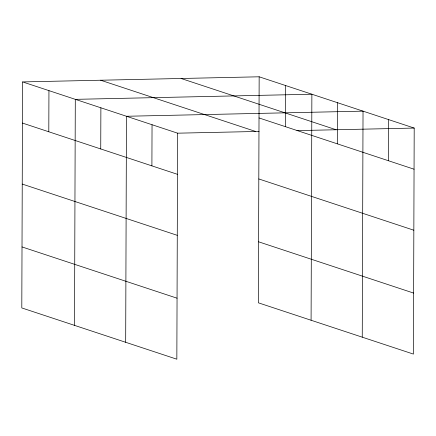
<?xml version="1.0" encoding="UTF-8"?>
<svg xmlns="http://www.w3.org/2000/svg" width="436" height="436" viewBox="0 0 436 436"><rect width="100%" height="100%" fill="white"/><g stroke="black" fill="none" stroke-linecap="round" stroke-linejoin="round"><path stroke-width="0.65" d="M22.59 81.914L21.8 307.936L176.842 359.204L177.626 133.182L22.59 81.914L259.158 76.796L414.2 128.064L413.41 354.087L258.374 302.818L259.158 76.796M48.799 131.776L48.946 90.634M74.512 325.365L75.303 99.348L311.876 94.225L311.086 320.247M100.738 148.949L100.885 107.806M125.677 342.287L126.467 116.265L363.035 111.147L362.251 337.164M151.902 165.865L152.044 124.723M285.373 126.653L285.52 85.511M337.311 143.831L337.453 102.683M388.476 160.748L388.618 119.606M177.626 133.182L259.077 131.421M296.927 130.604L414.2 128.064M181.093 78.485L336.129 129.754M259.017 117.938L414.058 169.206M100.656 80.224L255.698 131.492M258.804 178.951L413.846 230.219M22.443 123.061L177.485 174.329M258.586 241.806L413.622 293.074M22.231 184.068L177.272 235.336M22.013 246.929L177.054 298.197"/></g></svg>
